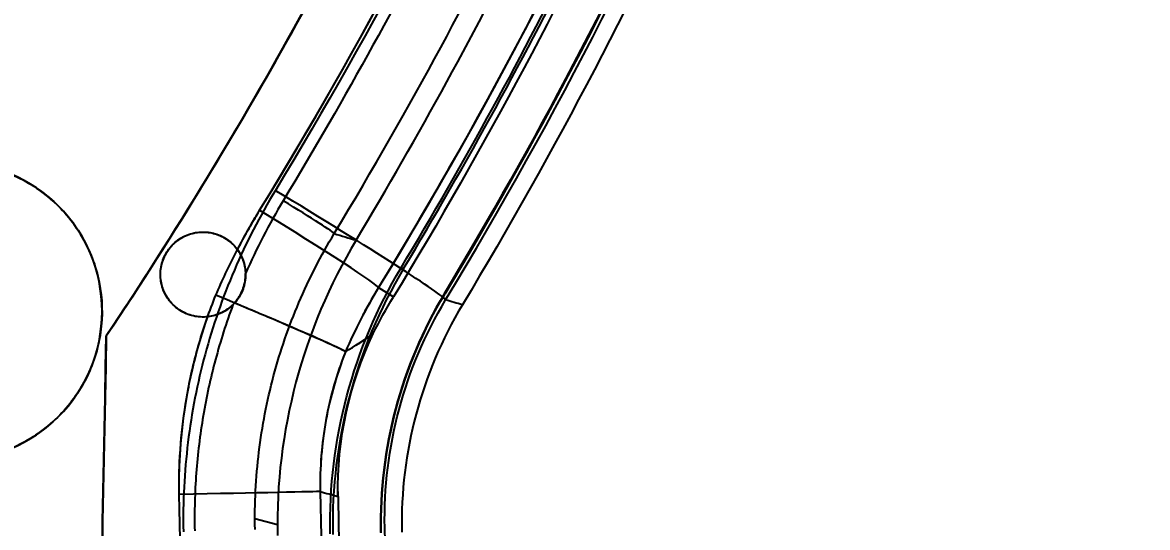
# Model space of a CAD drawing. Header units: inches. Extents: x -850 to 339, y -315 to 884.
# Drawn here: x 31.42 to 57.87, y 102.56 to 114.44 of the extents above; entities that cross this region are included whole.
import ezdxf
from ezdxf.lldxf.tags import DXFTag

# ---------------------------------------------------------------- set-up
doc = ezdxf.new("R2010")
doc.units = ezdxf.units.IN
doc.header["$MEASUREMENT"] = 0
doc.layers.add('SX$17', color=7, linetype='Continuous', true_color=0xffffff)
for name, color, linetype in [('VE200I1108$0000000000011', 255, 'Continuous'), ('VE200I1183$0000000000011', 255, 'Continuous'), ('VE200I1185$0000000000111', 255, 'Continuous'), ('VE200I1294$1000000100011', 255, 'Continuous'), ('VE200I1295$0000000000011', 255, 'Continuous'), ('VE200I1296$0000000000011', 255, 'Continuous'), ('VE200I1297$1000000100011', 255, 'Continuous'), ('VE200I1299$1000000100011', 255, 'Continuous'), ('VE200I1300$1000000100011', 255, 'Continuous'), ('VE200I1301$1000000100011', 255, 'Continuous'), ('VE200I1302$0010000001011', 255, 'Continuous'), ('VE200I1303$1000000100011', 255, 'Continuous'), ('VE200I1304$0010000001011', 255, 'Continuous'), ('VE200I1319$0000001000011', 255, 'Continuous'), ('VE200I1320$0000000000011', 255, 'Continuous'), ('VE200I1443$0000000000011', 255, 'Continuous'), ('VE200I358$1100111110011', 255, 'Continuous'), ('VE200I359$1100111110011', 255, 'Continuous'), ('VE200I360$1110101111111', 255, 'Continuous'), ('VE200I361$1110101111111', 255, 'Continuous'), ('VE200I364$0000000000011', 255, 'Continuous'), ('VE200I365$0000000000011', 255, 'Continuous'), ('VE200I366$0110101011111', 255, 'Continuous'), ('VE200I369$1110101111011', 255, 'Continuous'), ('VE200I373$1110101111111', 255, 'Continuous'), ('VE200I374$1110101111111', 255, 'Continuous'), ('VE200I376$0000000000011', 255, 'Continuous'), ('VE200I377$1110101111111', 255, 'Continuous'), ('VE200I379$1110101111111', 255, 'Continuous'), ('VE200I380$1110101111111', 255, 'Continuous'), ('VE200I381$1110101111111', 255, 'Continuous'), ('VE200I382$0000000000011', 255, 'Continuous'), ('VE200I384$0110101011111', 255, 'Continuous'), ('VE200I385$0110101011111', 255, 'Continuous'), ('VE200I386$0000000000011', 255, 'Continuous'), ('VE200I387$0000000000011', 255, 'Continuous'), ('VE200I388$0000000000011', 255, 'Continuous'), ('VE200I389$0000000000011', 255, 'Continuous'), ('VE200I390$0000000000011', 255, 'Continuous'), ('VE200I402$0000000000011', 255, 'Continuous'), ('VE200I405$0000000000011', 255, 'Continuous'), ('VE200I406$0000000000011', 255, 'Continuous'), ('VE200I408$0000000000011', 255, 'Continuous'), ('VE200I409$0000000000011', 255, 'Continuous'), ('VE200I410$0000000000011', 255, 'Continuous'), ('VE200I411$0000000000011', 255, 'Continuous'), ('VE200I412$0000000000011', 255, 'Continuous'), ('VE200I413$0000000000011', 255, 'Continuous'), ('VE200I414$0000000000011', 255, 'Continuous'), ('VE200I415$0000000000011', 255, 'Continuous'), ('VE200I416$0000000000011', 255, 'Continuous'), ('VE200I417$0000000000011', 255, 'Continuous'), ('VE200I418$0000000000011', 255, 'Continuous'), ('VE200I420$0000000000011', 255, 'Continuous'), ('VE200I490$0000000000011', 255, 'Continuous'), ('VE200I491$0000000000011', 255, 'Continuous'), ('VE200I492$0000000000011', 255, 'Continuous'), ('VE200I520$0000000000011', 255, 'Continuous'), ('VE200I522$0000000000011', 255, 'Continuous'), ('VE200I523$0000000000011', 255, 'Continuous'), ('VE200I524$1000000100011', 255, 'Continuous'), ('VE200I525$1000000100011', 255, 'Continuous'), ('VE200I526$0000000000011', 255, 'Continuous'), ('VE200I527$0000000000011', 255, 'Continuous'), ('VE200I528$0000000000011', 255, 'Continuous'), ('VE200I529$0000000000011', 255, 'Continuous'), ('VE200I530$1000000100011', 255, 'Continuous'), ('VE200I531$0000000000011', 255, 'Continuous'), ('VE200I532$0000000000011', 255, 'Continuous'), ('VE200I616$1000001100011', 255, 'Continuous'), ('VE200I617$1010001111111', 255, 'Continuous'), ('VE200I668$0110101011011', 255, 'Continuous'), ('VE200I673$0000000000011', 255, 'Continuous'), ('VE200I674$0000000000011', 255, 'Continuous'), ('VE200I681$1000000100011', 255, 'Continuous'), ('VE200I844$0110101011111', 255, 'Continuous'), ('VE200I845$0110101011111', 255, 'Continuous'), ('VE200I880$0000000000011', 255, 'Continuous'), ('VE200I886$0110101011111', 255, 'Continuous'), ('VE200I888$0000000000011', 255, 'Continuous'), ('VE200I896$0000000000011', 255, 'Continuous'), ('VE200I897$0000000000011', 255, 'Continuous'), ('VE200I898$0000000000011', 255, 'Continuous')]:
    doc.layers.add(name, color=color, linetype=linetype)
tags = doc.linetypes.add('HIDDEN', pattern=[0.5, 0.25, -0.25]).pattern_tags.tags
tags[6:7] = [DXFTag(74, 4), DXFTag(75, 0), DXFTag(340, '0'), DXFTag(46, 0.0), DXFTag(50, 0.0), DXFTag(44, 0.0), DXFTag(45, 0.0)]
tags[4:5] = [DXFTag(74, 4), DXFTag(75, 0), DXFTag(340, '0'), DXFTag(46, 0.0), DXFTag(50, 0.0), DXFTag(44, 0.0), DXFTag(45, 0.0)]
doc.dimstyles.get("Standard").update_dxf_attribs({"dimtxt": 5, "dimasz": 0.18, "dimexe": 0.18, "dimexo": 0.0625, "dimgap": 0.09, "dimtad": 0, "dimtih": 1, "dimtoh": 1, "dimzin": 0, "dimdsep": 46, "dimtxsty": 'Standard', "dimcen": 0.09, "dimclrt": 3, "dimadec": 0, "dimazin": 0, "dimtfac": 1, "dimtofl": 0, "dimtmove": 0, "dimatfit": 3, "dimfxl": 0, "dimtolj": 1, "dimtzin": 0, "dimarcsym": 0})

# ---------------------------------------------------------------- blocks, each defined once
blk = doc.blocks.new('*D5')
at = {"color": 0, "lineweight": -2}
for p, q in [((0.062, 203.725), (74.09, 203.725)), ((73.91, 203.545), (73.91, 104.597)), ((73.91, 0.47), (73.91, 99.417)), ((0.062, 0.29), (74.09, 0.29))]:
    blk.add_line(p, q, dxfattribs=at)
at = {"color": 0}
for points in [[(73.88, 203.545), (73.94, 203.545), (73.91, 203.725)], [(73.88, 0.47), (73.94, 0.47), (73.91, 0.29)]]:
    blk.add_solid(points, dxfattribs=at)
at = {"layer": 'Defpoints', "color": 0}
for p in [(0, 203.725, 8.3), (0, 0.29, 8.3), (73.91, 0.29)]:
    blk.add_point(p, dxfattribs=at)
at = {"color": 3, "insert": (73.91, 102.007), "char_height": 5, "attachment_point": 5}
blk.add_mtext('\\A1;203.43', dxfattribs=at)

msp = doc.modelspace()

# ---------------------------------------------------------------- linework, layer by layer
at = {"layer": 'SX$17', "color": 9, "linetype": 'HIDDEN'}
for p, q in [((34.668, 108.51, 15.303), (34.668, 108.51, 14.803)), ((33.294, 107.644, 8.6), (33.294, 107.644, 14.874)), ((36.883, 102.775, 13.456), (37.416, 102.633, -1.7))]:
    msp.add_line(p, q, dxfattribs=at)
at = {"layer": 'VE200I1108$0000000000011', "color": 9, "extrusion": (-0.516278, -0.855931, 0.028976)}
msp.add_arc((-24.857, 16.44, -113.325), 1.5, 2.0008, 87.2496, dxfattribs=at)
at = {"layer": 'VE200I1183$0000000000011', "color": 9}
msp.add_open_spline([(27.558, 110.337, 15.133), (27.86, 110.587, 15.121), (28.209, 110.789, 15.106), (28.576, 110.925, 15.09), (28.944, 111.062, 15.075), (29.34, 111.137, 15.058), (29.731, 111.144, 15.04), (30.123, 111.151, 15.023), (30.522, 111.09, 15.005), (30.894, 110.967, 14.987), (31.266, 110.844, 14.97), (31.622, 110.654, 14.954), (31.933, 110.415, 14.939), (32.243, 110.175, 14.924), (32.517, 109.879, 14.911), (32.73, 109.55, 14.9), (32.943, 109.221, 14.89), (33.103, 108.851, 14.882), (33.195, 108.47, 14.877), (33.288, 108.09, 14.873), (33.316, 107.688, 14.871), (33.277, 107.298, 14.873), (33.238, 106.909, 14.875), (33.132, 106.521, 14.88), (32.967, 106.166, 14.889), (32.802, 105.812, 14.897), (32.573, 105.481, 14.908), (32.3, 105.201, 14.921), (32.027, 104.92, 14.934), (31.701, 104.683, 14.95), (31.351, 104.509, 14.966), (31.218, 104.443, 14.972), (31.081, 104.386, 14.979), (30.941, 104.337, 14.985)], degree=3, knots=[0, 0, 0, 0, 0.096463, 0.096463, 0.096463, 0.192922, 0.192922, 0.192922, 0.289433, 0.289433, 0.289433, 0.385971, 0.385971, 0.385971, 0.48247, 0.48247, 0.48247, 0.578871, 0.578871, 0.578871, 0.675162, 0.675162, 0.675162, 0.771392, 0.771392, 0.771392, 0.867642, 0.867642, 0.867642, 0.963985, 0.963985, 0.963985, 1, 1, 1, 1], dxfattribs=at)
at = {"layer": 'VE200I1185$0000000000111', "color": 9, "extrusion": (0, 0, -1)}
msp.add_circle((-29.794, 107.644, -8.6), 3.5, dxfattribs=at)
at = {"layer": 'VE200I1294$1000000100011', "color": 9}
msp.add_open_spline([(39.018, 106.693, 11.861), (39.018, 106.693, 11.867)], degree=1, dxfattribs=at)
at = {"layer": 'VE200I1295$0000000000011', "color": 9}
msp.add_open_spline([(39.018, 106.693, 11.867), (38.915, 106.432, 11.875), (38.734, 105.901, 11.889), (38.543, 105.082, 11.903), (38.435, 104.247, 11.91), (38.418, 103.686, 11.909), (38.423, 103.406, 11.907)], degree=3, dxfattribs=at)
at = {"layer": 'VE200I1296$0000000000011', "color": 9}
msp.add_open_spline([(38.423, 103.406, 11.907), (38.563, 103.368, 7.938), (38.702, 103.33, 3.969), (38.841, 103.293, 0)], degree=3, dxfattribs=at)
at = {"layer": 'VE200I1297$1000000100011', "color": 9, "extrusion": (0, 0, -1)}
msp.add_ellipse((47.345, 103.454), major_axis=(8.21, -2.224), ratio=0.999339, start_param=2.857922, end_param=3.322878, dxfattribs=at)
at = {"layer": 'VE200I1299$1000000100011', "color": 9}
msp.add_open_spline([(46.617, 121.342, 11.408), (45.14, 117.941, 11.502), (43.009, 113.469, 11.634), (39.795, 108.201, 11.806)], degree=3, dxfattribs=at)
at = {"layer": 'VE200I1300$1000000100011', "color": 9}
msp.add_line((39.795, 108.201, 11.806), (40.147, 107.986), dxfattribs=at)
at = {"layer": 'VE200I1301$1000000100011', "color": 9}
msp.add_open_spline([(39.795, 108.201, 11.806), (39.5, 107.718, 11.827), (39.24, 107.214, 11.845), (39.018, 106.693, 11.861)], degree=3, dxfattribs=at)
at = {"layer": 'VE200I1302$0010000001011', "color": 9}
msp.add_open_spline([(39.018, 106.693, 11.861), (39.235, 106.825, 7.633), (39.452, 106.968, 3.679), (39.67, 107.121, 0)], degree=3, dxfattribs=at)
at = {"layer": 'VE200I1303$1000000100011', "color": 9, "extrusion": (0, 0, -1)}
msp.add_arc((-49.8, 102.11), 11.301, 26.3219, 31.3337, dxfattribs=at)
at = {"layer": 'VE200I1304$0010000001011', "color": 9}
msp.add_open_spline([(38.423, 103.406, 11.907), (38.496, 99.674, 11.903), (38.66, 92.204, 11.897), (38.961, 81.083, 11.894), (38.993, 70.009, 11.897), (38.762, 55.271, 11.91), (38.023, 36.921, 11.94), (37.055, 22.324, 11.98), (36.504, 15.048, 12.005)], degree=3, knots=[0, 0, 0, 0, 0.125, 0.25, 0.375, 0.5, 0.75, 1, 1, 1, 1], dxfattribs=at)
at = {"layer": 'VE200I1319$0000001000011', "color": 9}
msp.add_line((33.394, 107.065, 15.368), (33.394, 107.065, 16.87), dxfattribs=at)
at = {"layer": 'VE200I1320$0000000000011', "color": 9, "extrusion": (0.019385, -0.999812, -0.001016)}
msp.add_arc((36.923, 11.681, -102.654), 3.5, 2, 86.9996, dxfattribs=at)
at = {"layer": 'VE200I1443$0000000000011', "color": 9}
msp.add_open_spline([(36.372, 107.8, 14.712), (36.292, 107.721, 14.717), (36.198, 107.655, 14.722), (36.097, 107.607, 14.727), (35.996, 107.559, 14.733), (35.885, 107.527, 14.739), (35.773, 107.516, 14.744), (35.662, 107.504, 14.75), (35.547, 107.511, 14.757), (35.438, 107.537, 14.762), (35.329, 107.562, 14.768), (35.223, 107.607, 14.774), (35.128, 107.668, 14.779), (35.034, 107.728, 14.784), (34.949, 107.806, 14.788), (34.88, 107.894, 14.792), (34.811, 107.982, 14.795), (34.756, 108.084, 14.798), (34.72, 108.19, 14.8), (34.684, 108.296, 14.802), (34.666, 108.409, 14.803), (34.668, 108.521, 14.803), (34.669, 108.633, 14.803), (34.689, 108.746, 14.802), (34.728, 108.851, 14.8), (34.766, 108.956, 14.798), (34.823, 109.056, 14.795), (34.893, 109.143, 14.791), (34.964, 109.229, 14.787), (35.051, 109.305, 14.783), (35.146, 109.363, 14.778), (35.241, 109.422, 14.773), (35.348, 109.464, 14.767), (35.458, 109.488, 14.761), (35.567, 109.511, 14.755), (35.682, 109.516, 14.749), (35.793, 109.502, 14.743), (35.905, 109.488, 14.737), (36.015, 109.454, 14.732), (36.115, 109.404, 14.726), (36.215, 109.354, 14.721), (36.308, 109.286, 14.716), (36.386, 109.205, 14.711), (36.464, 109.125, 14.707), (36.529, 109.03, 14.704), (36.576, 108.928, 14.701), (36.623, 108.826, 14.699), (36.653, 108.715, 14.697), (36.663, 108.604, 14.696), (36.665, 108.58, 14.696), (36.667, 108.556, 14.696), (36.667, 108.533, 14.696)], degree=3, knots=[0, 0, 0, 0, 0.061738, 0.061738, 0.061738, 0.123473, 0.123473, 0.123473, 0.185256, 0.185256, 0.185256, 0.247056, 0.247056, 0.247056, 0.308815, 0.308815, 0.308815, 0.370498, 0.370498, 0.370498, 0.432099, 0.432099, 0.432099, 0.49365, 0.49365, 0.49365, 0.5552, 0.5552, 0.5552, 0.616799, 0.616799, 0.616799, 0.678479, 0.678479, 0.678479, 0.740236, 0.740236, 0.740236, 0.802035, 0.802035, 0.802035, 0.86382, 0.86382, 0.86382, 0.925538, 0.925538, 0.925538, 0.987165, 0.987165, 0.987165, 1, 1, 1, 1], dxfattribs=at)
at = {"layer": 'VE200I358$1100111110011', "color": 30}
msp.add_open_spline([(41.84, 122.403, 16.396), (39.462, 117.049, 16.545), (36.647, 111.936, 16.708), (33.394, 107.065, 16.87)], degree=3, dxfattribs=at)
at = {"layer": 'VE200I359$1100111110011', "color": 30, "extrusion": (0.999808, -0.019598, 0)}
msp.add_ellipse((0, -1596.559, -654.429), major_axis=(-672.129, -34289.68), ratio=0.019598, start_param=4.662685, end_param=4.665403, dxfattribs=at)
at = {"layer": 'VE200I360$1110101111111', "color": 30, "extrusion": (0, 0, -1)}
msp.add_arc((51.985, 164.077, -0.5), 109.347, 204.33213, 210.97741, dxfattribs=at)
at = {"layer": 'VE200I361$1110101111111', "color": 30}
msp.add_ellipse((50.346, 102.65, 0.5), major_axis=(9.669, -2.577), ratio=0.99934, start_param=2.861613, end_param=3.421929, dxfattribs=at)
at = {"layer": 'VE200I364$0000000000011', "color": 30, "extrusion": (0, 0, -1)}
msp.add_ellipse((47.345, 103.454), major_axis=(8.209, -2.225), ratio=0.999339, start_param=2.857744, end_param=3.3227, dxfattribs=at)
at = {"layer": 'VE200I365$0000000000011', "color": 30, "extrusion": (0, 0, -1)}
msp.add_arc((-49.8, 102.11), 11.301, 26.3219, 31.3337, dxfattribs=at)
at = {"layer": 'VE200I366$0110101011111', "color": 30, "extrusion": (0, 0, -1)}
msp.add_arc((51.985, 164.077), 108.864, 204.50855, 210.97508, dxfattribs=at)
at = {"layer": 'VE200I369$1110101111011', "color": 30}
msp.add_open_spline([(38.001, 15.037, 12.057), (39.073, 29.25, 12.004), (39.899, 43.516, 11.961), (40.451, 65.287, 11.932), (40.522, 72.757, 11.928), (40.379, 84.02, 11.935), (40.283, 87.75, 11.941), (40.095, 95.166, 11.951), (40.014, 98.849, 11.955), (39.94, 102.56, 11.959)], degree=3, knots=[0, 0, 0, 0, 0.488886, 0.488886, 0.744443, 0.744443, 0.872222, 0.872222, 1, 1, 1, 1], dxfattribs=at)
at = {"layer": 'VE200I373$1110101111111', "color": 30}
msp.add_open_spline([(43.578, 122.379, 16.286), (41.768, 118.287, 16.403), (39.698, 114.322, 16.531), (37.369, 110.487, 16.66)], degree=3, dxfattribs=at)
at = {"layer": 'VE200I374$1110101111111', "color": 30}
msp.add_open_spline([(41.372, 107.911, 11.843), (43.979, 112.234, 11.704), (46.272, 116.715, 11.569), (48.253, 121.35, 11.445)], degree=3, dxfattribs=at)
at = {"layer": 'VE200I376$0000000000011', "color": 30, "extrusion": (0, 0, -1)}
msp.add_arc((51.985, 164.077, -0.5), 108.846, 204.45127, 210.9775, dxfattribs=at)
at = {"layer": 'VE200I377$1110101111111', "color": 30}
msp.add_open_spline([(41.766, 107.797, 0.5), (41.635, 107.835, 4.281), (41.503, 107.873, 8.062), (41.372, 107.911, 11.843)], degree=3, dxfattribs=at)
at = {"layer": 'VE200I379$1110101111111', "color": 30}
msp.add_open_spline([(39.94, 102.56, 11.959), (39.902, 104.436, 11.971), (40.403, 106.306, 11.933), (41.372, 107.911, 11.843)], degree=3, dxfattribs=at)
at = {"layer": 'VE200I380$1110101111111', "color": 30, "extrusion": (-0.516168, -0.856005, 0.028742)}
msp.add_arc((-25.291, 14.933, -113.387), 5, 2.0008, 87.271, dxfattribs=at)
at = {"layer": 'VE200I381$1110101111111', "color": 30}
msp.add_open_spline([(37.369, 110.487, 16.66), (37.004, 109.887, 16.681), (36.36, 108.636, 16.716), (35.667, 106.641, 16.753), (35.265, 104.569, 16.774), (35.192, 103.163, 16.778), (35.206, 102.461, 16.777)], degree=3, dxfattribs=at)
at = {"layer": 'VE200I382$0000000000011', "color": 30}
msp.add_ellipse((50.346, 102.65, 0.5), major_axis=(10.153, -2.704), ratio=0.99934, start_param=2.861424, end_param=3.421735, dxfattribs=at)
at = {"layer": 'VE200I384$0110101011111', "color": 30, "extrusion": (0, 0, -1)}
msp.add_ellipse((50.364, 102.645), major_axis=(10.153, -2.704), ratio=0.99934, start_param=2.861449, end_param=3.421719, dxfattribs=at)
at = {"layer": 'VE200I385$0110101011111', "color": 30}
msp.add_line((41.354, 108.049), (41.337, 108.054, 0.5), dxfattribs=at)
at = {"layer": 'VE200I386$0000000000011', "color": 30}
msp.add_open_spline([(39.018, 106.693, 11.861), (39.234, 106.825, 7.638), (39.451, 106.968, 3.685), (39.67, 107.121, 0)], degree=3, dxfattribs=at)
at = {"layer": 'VE200I387$0000000000011', "color": 30, "extrusion": (0, 0, -1)}
msp.add_arc((51.985, 164.077), 107.863, 204.75111, 211.33366, dxfattribs=at)
at = {"layer": 'VE200I388$0000000000011', "color": 30}
msp.add_line((39.795, 108.201, 11.806), (40.147, 107.986), dxfattribs=at)
at = {"layer": 'VE200I389$0000000000011', "color": 30}
msp.add_open_spline([(38.423, 103.406, 11.907), (38.563, 103.368, 7.938), (38.702, 103.33, 3.969), (38.842, 103.293, 0)], degree=3, dxfattribs=at)
at = {"layer": 'VE200I390$0000000000011', "color": 30}
msp.add_open_spline([(38.842, 103.293), (38.981, 96.147), (39.206, 89.003), (39.434, 74.71), (39.392, 67.563), (38.931, 46.129), (38.159, 31.855), (37.114, 17.6)], degree=3, knots=[0, 0, 0, 0, 0.25, 0.25, 0.5, 0.5, 1, 1, 1, 1], dxfattribs=at)
at = {"layer": 'VE200I402$0000000000011', "color": 30, "extrusion": (0.999808, -0.019598, 0)}
msp.add_ellipse((0, -1596.559, -654.429), major_axis=(-670.629, -34213.155), ratio=0.019598, start_param=4.662574, end_param=4.665288, dxfattribs=at)
at = {"layer": 'VE200I405$0000000000011', "color": 30}
msp.add_open_spline([(41.699, 122.085, 14.902), (39.35, 116.846, 15.049), (36.582, 111.839, 15.209), (33.394, 107.065, 15.368)], degree=3, dxfattribs=at)
at = {"layer": 'VE200I406$0000000000011', "color": 30}
msp.add_line((33.394, 107.065, 15.368), (33.394, 107.065, 16.87), dxfattribs=at)
at = {"layer": 'VE200I408$0000000000011', "color": 30}
msp.add_open_spline([(46.617, 121.342, 11.408), (44.66, 116.836, 11.532), (42.389, 112.453, 11.667), (39.795, 108.201, 11.806)], degree=3, dxfattribs=at)
at = {"layer": 'VE200I409$0000000000011', "color": 30, "extrusion": (-0.520664, -0.853277, 0.02877)}
msp.add_arc((-25.887, 14.933, -112.705), 3.5, 2.0008, 87.3006, dxfattribs=at)
at = {"layer": 'VE200I410$0000000000011', "color": 30}
msp.add_open_spline([(37, 110.02, 15.179), (39.394, 113.922, 15.046), (41.504, 117.938, 14.917), (43.34, 122.063, 14.798)], degree=3, dxfattribs=at)
at = {"layer": 'VE200I411$0000000000011', "color": 30}
msp.add_open_spline([(39.795, 108.201, 11.806), (39.497, 107.713, 11.827), (39.239, 107.211, 11.846), (39.018, 106.693, 11.861)], degree=3, dxfattribs=at)
at = {"layer": 'VE200I412$0000000000011', "color": 30}
msp.add_open_spline([(39.018, 106.693, 11.861), (39.018, 106.693, 11.867)], degree=1, dxfattribs=at)
at = {"layer": 'VE200I413$0000000000011', "color": 30}
msp.add_open_spline([(39.018, 106.693, 11.867), (39.018, 106.693, 11.878), (39.016, 106.695, 11.956), (38.999, 106.706, 12.188), (38.941, 106.737, 12.588), (38.783, 106.812, 13.127), (38.453, 106.963, 13.802), (37.695, 107.296, 14.713), (36.678, 107.728, 15.197), (35.97, 108.021, 15.235)], degree=3, knots=[0, 0, 0, 0, 0.125, 0.25, 0.375, 0.5, 0.625, 0.75, 1, 1, 1, 1], dxfattribs=at)
at = {"layer": 'VE200I414$0000000000011', "color": 30}
msp.add_open_spline([(35.97, 108.021, 15.235), (36.043, 108.193, 15.231), (36.196, 108.536, 15.222), (36.445, 109.041, 15.209), (36.712, 109.536, 15.194), (36.902, 109.86, 15.184), (37, 110.02, 15.179)], degree=3, dxfattribs=at)
at = {"layer": 'VE200I415$0000000000011', "color": 30}
msp.add_open_spline([(39.018, 106.693, 11.867), (38.606, 105.652, 11.9), (38.401, 104.528, 11.914), (38.423, 103.406, 11.907)], degree=3, dxfattribs=at)
at = {"layer": 'VE200I416$0000000000011', "color": 30, "extrusion": (0.019385, -0.999812, -0.001016)}
msp.add_arc((36.923, 11.681, -102.654), 3.5, 2, 86.9996, dxfattribs=at)
at = {"layer": 'VE200I417$0000000000011', "color": 30}
msp.add_open_spline([(35.109, 103.338, 15.28), (35.102, 103.738, 15.281), (35.126, 104.537, 15.279), (35.284, 105.727, 15.271), (35.558, 106.895, 15.257), (35.819, 107.651, 15.243), (35.97, 108.021, 15.235)], degree=3, dxfattribs=at)
at = {"layer": 'VE200I418$0000000000011', "color": 30}
msp.add_open_spline([(38.423, 103.406, 11.907), (38.496, 99.677, 11.903), (38.576, 95.952, 11.899), (38.764, 88.5, 11.889), (38.865, 84.75, 11.884), (39.025, 73.462, 11.876), (38.961, 65.956, 11.879), (38.423, 43.95, 11.907), (37.596, 29.478, 11.951), (36.504, 15.048, 12.005)], degree=3, knots=[0, 0, 0, 0, 0.127155, 0.127155, 0.25431, 0.25431, 0.508619, 0.508619, 1, 1, 1, 1], dxfattribs=at)
at = {"layer": 'VE200I420$0000000000011', "color": 30}
msp.add_open_spline([(33.115, 14.33, 15.382), (34.246, 29.043, 15.326), (35.103, 43.783, 15.281), (35.65, 66.003, 15.252), (35.713, 73.471, 15.248), (35.554, 84.672, 15.257), (35.452, 88.405, 15.262), (35.263, 95.871, 15.272), (35.182, 99.605, 15.277), (35.109, 103.338, 15.28)], degree=3, knots=[0, 0, 0, 0, 0.497, 0.497, 0.7485, 0.7485, 0.87425, 0.87425, 1, 1, 1, 1], dxfattribs=at)
at = {"layer": 'VE200I490$0000000000011', "color": 9}
msp.add_open_spline([(45.077, 125.324, 14.182), (42.977, 120.097, 14.324), (40.47, 115.07, 14.483), (37.552, 110.245, 14.647)], degree=3, dxfattribs=at)
at = {"layer": 'VE200I491$0000000000011', "color": 9}
msp.add_open_spline([(37.552, 110.245, 14.647), (37.219, 109.693, 14.666), (36.924, 109.122, 14.682), (36.667, 108.533, 14.696)], degree=3, dxfattribs=at)
at = {"layer": 'VE200I492$0000000000011', "color": 9}
msp.add_open_spline([(36.372, 107.8, 14.712), (36.214, 107.376, 14.721), (35.94, 106.514, 14.736), (35.651, 105.188, 14.751), (35.487, 103.841, 14.76), (35.463, 102.936, 14.761), (35.472, 102.484, 14.761)], degree=3, dxfattribs=at)
at = {"layer": 'VE200I520$0000000000011', "color": 9}
msp.add_open_spline([(36.372, 107.8, 14.712), (36.451, 107.879, 14.708), (36.518, 107.972, 14.703), (36.567, 108.072, 14.699), (36.616, 108.173, 14.696), (36.648, 108.283, 14.696), (36.661, 108.394, 14.696), (36.666, 108.44, 14.696), (36.668, 108.487, 14.696), (36.667, 108.533, 14.696)], degree=3, knots=[0, 0, 0, 0, 0.415199, 0.415199, 0.415199, 0.830532, 0.830532, 0.830532, 1, 1, 1, 1], dxfattribs=at)
at = {"layer": 'VE200I522$0000000000011', "color": 9}
msp.add_open_spline([(35.109, 103.338, 15.28), (35.103, 103.693, 15.281), (35.12, 104.402, 15.28), (35.242, 105.46, 15.273), (35.457, 106.502, 15.262), (35.662, 107.182, 15.251), (35.78, 107.516, 15.245)], degree=3, dxfattribs=at)
at = {"layer": 'VE200I523$0000000000011', "color": 9}
msp.add_open_spline([(35.78, 107.516, 15.245), (35.668, 107.504, 15.251), (35.553, 107.51, 15.257), (35.444, 107.535, 15.263), (35.335, 107.56, 15.268), (35.228, 107.605, 15.274), (35.134, 107.664, 15.279), (35.039, 107.724, 15.284), (34.953, 107.801, 15.289), (34.883, 107.889, 15.292), (34.814, 107.977, 15.296), (34.759, 108.078, 15.299), (34.722, 108.184, 15.301), (34.686, 108.29, 15.302), (34.667, 108.403, 15.303), (34.668, 108.515, 15.303), (34.668, 108.627, 15.303), (34.688, 108.74, 15.302), (34.725, 108.845, 15.3), (34.763, 108.951, 15.298), (34.819, 109.051, 15.295), (34.889, 109.138, 15.292), (34.96, 109.225, 15.288), (35.046, 109.301, 15.284), (35.141, 109.36, 15.279), (35.236, 109.419, 15.274), (35.342, 109.462, 15.268), (35.452, 109.486, 15.262), (35.561, 109.511, 15.257), (35.676, 109.516, 15.25), (35.787, 109.503, 15.244), (35.899, 109.489, 15.239), (36.009, 109.456, 15.233), (36.11, 109.407, 15.227), (36.21, 109.357, 15.222), (36.303, 109.29, 15.217), (36.382, 109.21, 15.212), (36.416, 109.174, 15.211), (36.448, 109.136, 15.209), (36.477, 109.096, 15.207)], degree=3, knots=[0, 0, 0, 0, 0.080535, 0.080535, 0.080535, 0.161073, 0.161073, 0.161073, 0.241571, 0.241571, 0.241571, 0.32197, 0.32197, 0.32197, 0.402263, 0.402263, 0.402263, 0.482489, 0.482489, 0.482489, 0.562712, 0.562712, 0.562712, 0.642999, 0.642999, 0.642999, 0.72339, 0.72339, 0.72339, 0.803883, 0.803883, 0.803883, 0.884431, 0.884431, 0.884431, 0.964962, 0.964962, 0.964962, 1, 1, 1, 1], dxfattribs=at)
at = {"layer": 'VE200I524$1000000100011', "color": 9}
msp.add_open_spline([(36.477, 109.096, 15.207), (36.641, 109.41, 15.198), (36.815, 109.718, 15.189), (37, 110.02, 15.179)], degree=3, dxfattribs=at)
at = {"layer": 'VE200I525$1000000100011', "color": 9}
msp.add_open_spline([(37, 110.02, 15.179), (39.379, 113.897, 15.047), (41.492, 117.912, 14.918), (43.34, 122.063, 14.798)], degree=3, dxfattribs=at)
at = {"layer": 'VE200I526$0000000000011', "color": 9}
msp.add_open_spline([(41.699, 122.085, 14.902), (39.35, 116.846, 15.049), (36.582, 111.839, 15.209), (33.394, 107.065, 15.368)], degree=3, dxfattribs=at)
at = {"layer": 'VE200I527$0000000000011', "color": 9, "extrusion": (0.999808, -0.019598, 0)}
msp.add_ellipse((0, -1596.559, -654.429), major_axis=(-670.629, -34213.155), ratio=0.019598, start_param=4.662574, end_param=4.665288, dxfattribs=at)
at = {"layer": 'VE200I528$0000000000011', "color": 9}
msp.add_open_spline([(33.115, 14.33, 15.382), (33.684, 21.732, 15.354), (34.683, 36.547, 15.303), (35.444, 55.091, 15.263), (35.682, 69.938, 15.25), (35.643, 81.074, 15.252), (35.376, 92.206, 15.266), (35.182, 99.627, 15.277), (35.109, 103.338, 15.28)], degree=3, knots=[0, 0, 0, 0, 0.25, 0.5, 0.625, 0.75, 0.875, 1, 1, 1, 1], dxfattribs=at)
at = {"layer": 'VE200I529$0000000000011', "color": 9}
msp.add_open_spline([(36.477, 109.096, 15.207), (36.543, 109.006, 15.204), (36.594, 108.903, 15.196), (36.626, 108.796, 15.189), (36.658, 108.689, 15.181), (36.672, 108.575, 15.173), (36.666, 108.463, 15.167), (36.661, 108.351, 15.162), (36.636, 108.238, 15.159), (36.594, 108.134, 15.161), (36.551, 108.026, 15.162), (36.487, 107.925, 15.169), (36.409, 107.839, 15.178)], degree=3, knots=[0, 0, 0, 0, 0.24728, 0.24728, 0.24728, 0.494454, 0.494454, 0.494454, 0.742294, 0.742294, 0.742294, 1, 1, 1, 1], dxfattribs=at)
at = {"layer": 'VE200I530$1000000100011', "color": 9, "extrusion": (-0.520664, -0.853277, 0.02877)}
msp.add_arc((-25.887, 14.933, -112.705), 3.5, 2.0008, 87.3006, dxfattribs=at)
at = {"layer": 'VE200I531$0000000000011', "color": 9}
msp.add_open_spline([(39.018, 106.693, 11.867), (39.008, 106.705, 12.253), (38.937, 106.743, 12.642), (38.811, 106.803, 13.002), (38.683, 106.863, 13.367), (38.495, 106.948, 13.713), (38.262, 107.051, 14.011), (38.029, 107.153, 14.309), (37.745, 107.276, 14.567), (37.433, 107.408, 14.764), (37.122, 107.541, 14.961), (36.774, 107.687, 15.102), (36.42, 107.834, 15.176), (36.416, 107.836, 15.177), (36.412, 107.838, 15.178), (36.408, 107.839, 15.179)], degree=3, knots=[0, 0, 0, 0, 0.246767, 0.246767, 0.246767, 0.497057, 0.497057, 0.497057, 0.747364, 0.747364, 0.747364, 0.997688, 0.997688, 0.997688, 1, 1, 1, 1], dxfattribs=at)
at = {"layer": 'VE200I532$0000000000011', "color": 9}
msp.add_open_spline([(36.409, 107.839, 15.178), (36.333, 107.755, 15.188), (36.243, 107.684, 15.2), (36.144, 107.631, 15.212), (36.045, 107.577, 15.224), (35.936, 107.54, 15.235), (35.825, 107.522, 15.242), (35.81, 107.52, 15.243), (35.795, 107.518, 15.244), (35.78, 107.516, 15.245)], degree=3, knots=[0, 0, 0, 0, 0.468859, 0.468859, 0.468859, 0.937795, 0.937795, 0.937795, 1, 1, 1, 1], dxfattribs=at)
at = {"layer": 'VE200I616$1000001100011', "color": 9, "extrusion": (-0.999808, 0.019598, 0)}
msp.add_ellipse((0, -1596.559, -654.429), major_axis=(-672.129, -34289.68), ratio=0.019598, start_param=1.617783, end_param=1.6205, dxfattribs=at)
at = {"layer": 'VE200I617$1010001111111', "color": 9}
msp.add_open_spline([(33.394, 107.065, 16.87), (36.647, 111.936, 16.708), (39.462, 117.049, 16.545), (41.84, 122.403, 16.396)], degree=3, dxfattribs=at)
at = {"layer": 'VE200I668$0110101011011', "color": 9}
msp.add_open_spline([(38.842, 103.293), (38.981, 96.147), (39.206, 89.003), (39.434, 74.71), (39.392, 67.563), (38.931, 46.129), (38.159, 31.855), (37.114, 17.6)], degree=3, knots=[0, 0, 0, 0, 0.25, 0.25, 0.5, 0.5, 1, 1, 1, 1], dxfattribs=at)
at = {"layer": 'VE200I673$0000000000011', "color": 9, "extrusion": (0, 0, -1)}
msp.add_ellipse((50.364, 102.645), major_axis=(11.313, -3.013), ratio=0.99934, start_param=2.861502, end_param=3.421776, dxfattribs=at)
at = {"layer": 'VE200I674$0000000000011', "color": 9}
msp.add_arc((-51.985, 164.077), 107.663, 329.02471, 338.26244, dxfattribs=at)
at = {"layer": 'VE200I681$1000000100011', "color": 9, "extrusion": (0, 0, -1)}
msp.add_arc((51.985, 164.077), 107.863, 204.75111, 211.33366, dxfattribs=at)
at = {"layer": 'VE200I844$0110101011111', "color": 9}
msp.add_open_spline([(40.324, 108.667), (40.344, 108.661, -0.567), (40.364, 108.655, -1.133), (40.383, 108.649, -1.7)], degree=3, dxfattribs=at)
at = {"layer": 'VE200I845$0110101011111', "color": 9}
msp.add_arc((-51.985, 164.077, -1.7), 107.722, 329.03291, 338.26881, dxfattribs=at)
at = {"layer": 'VE200I880$0000000000011', "color": 9}
msp.add_arc((-51.985, 164.077, -1.7), 106.422, 329.0327, 338.26864, dxfattribs=at)
at = {"layer": 'VE200I886$0110101011111', "color": 9}
msp.add_ellipse((50.424, 102.629, -1.7), major_axis=(11.313, -3.013), ratio=0.99934, start_param=2.861553, end_param=3.421688, dxfattribs=at)
at = {"layer": 'VE200I888$0000000000011', "color": 9}
msp.add_open_spline([(38.753, 109.472, 13.202), (42.403, 115.523, 13), (44.755, 120.742, 12.845), (46.368, 124.768, 12.738)], degree=3, dxfattribs=at)
at = {"layer": 'VE200I896$0000000000011', "color": 9}
msp.add_open_spline([(36.891, 102.514, 13.315), (36.879, 103.123, 13.316), (36.941, 104.341, 13.314), (37.287, 106.137, 13.294), (37.884, 107.866, 13.257), (38.439, 108.951, 13.222), (38.753, 109.472, 13.202)], degree=3, dxfattribs=at)
at = {"layer": 'VE200I897$0000000000011', "color": 9}
msp.add_open_spline([(38.753, 109.472, 13.202), (38.924, 109.421, 8.234), (39.096, 109.369, 3.267), (39.268, 109.318, -1.7)], degree=3, dxfattribs=at)
at = {"layer": 'VE200I898$0000000000011', "color": 9}
msp.add_ellipse((50.424, 102.629, -1.7), major_axis=(12.569, -3.352), ratio=0.99934, start_param=2.861935, end_param=3.422082, dxfattribs=at)

# ---------------------------------------------------------------- dimensions: what is measured, and where the dimension line sits
dim = msp.add_linear_dim(base=(73.9105, 0.2898), p1=(0, 203.7246, 8.3), p2=(0, 0.2898, 8.3), angle=90, dimstyle='Standard')
dim.commit()
dim.dimension.update_dxf_attribs({"geometry": '*D5', "text_midpoint": (73.9105, 102.0072)})

doc.saveas('drawing.dxf')
